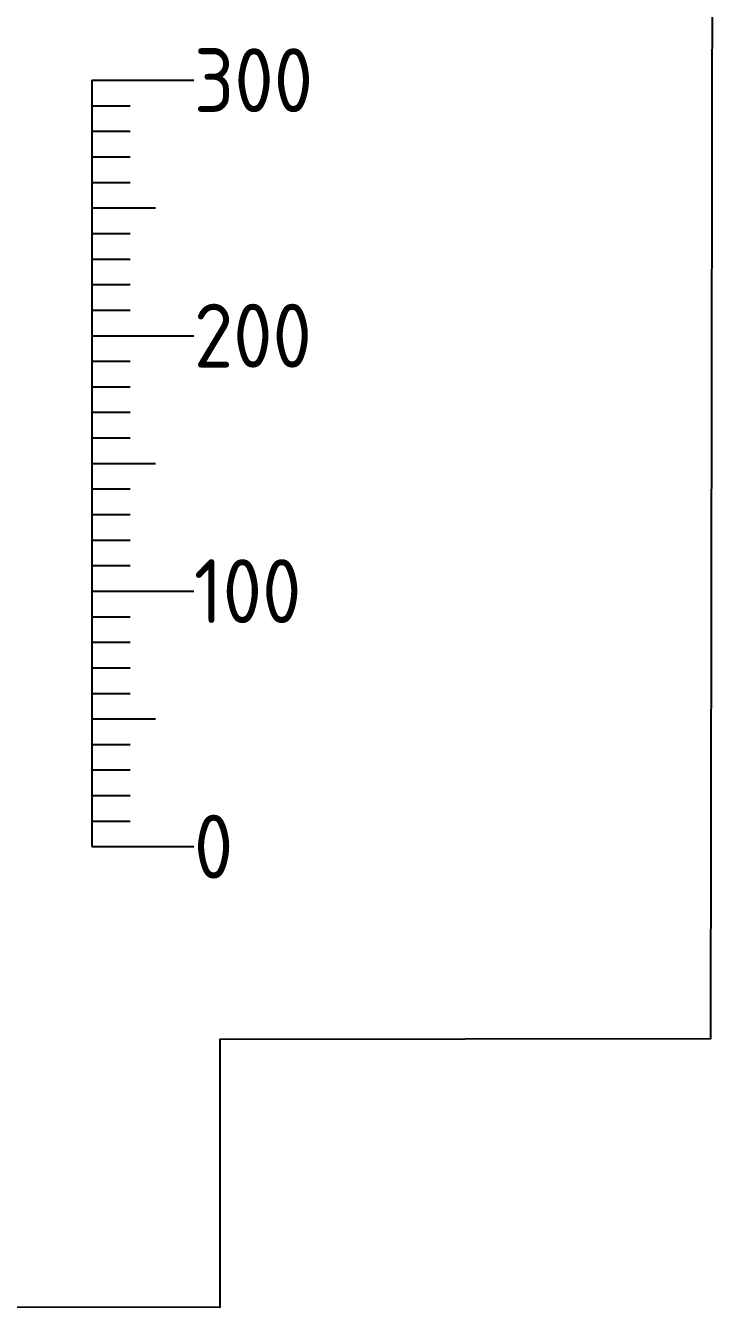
# Model space of a CAD drawing. Header units: millimetres. Extents: x 46697 to 52144, y 25488 to 34806.
# Drawn here: x 47100 to 47368, y 27993 to 28495 of the extents above; entities that cross this region are included whole.
import ezdxf
from ezdxf.enums import TextEntityAlignment as Align

# ---------------------------------------------------------------- set-up
doc = ezdxf.new("R2010")
doc.units = ezdxf.units.MM
doc.layers.add('! NO PLOT !', color=7, linetype='Continuous', true_color=0xff75dd, plot=False)
doc.styles.add('PI0', font='isocpeur.ttf', dxfattribs={"width": 0.9})

msp = doc.modelspace()

# ---------------------------------------------------------------- linework, layer by layer
at = {"layer": '! NO PLOT !', "ltscale": 0.25}
msp.add_lwpolyline([(46738.07, 28614.84), (47368.38, 28614.84), (47367.69, 28097.93), (47175.55, 28097.78), (47175.56, 27992.87), (46738.07, 27992.93), (46738.07, 28614.84)], dxfattribs=at)
at = {"color": 7}
for p, q in [((47125.41, 28473.22), (47125.41, 28173.22)), ((47125.41, 28473.22), (47165.41, 28473.22)), ((47125.41, 28463.22), (47140.41, 28463.22)), ((47125.41, 28453.22), (47140.41, 28453.22)), ((47125.41, 28443.22), (47140.41, 28443.22)), ((47125.41, 28433.22), (47140.41, 28433.22)), ((47125.41, 28423.22), (47150.41, 28423.22)), ((47125.41, 28413.22), (47140.41, 28413.22)), ((47125.41, 28403.22), (47140.41, 28403.22)), ((47125.41, 28393.22), (47140.41, 28393.22)), ((47125.41, 28383.22), (47140.41, 28383.22)), ((47125.41, 28373.22), (47165.41, 28373.22)), ((47125.41, 28373.22), (47165.41, 28373.22)), ((47125.41, 28373.22), (47165.41, 28373.22)), ((47125.41, 28373.22), (47165.41, 28373.22)), ((47125.41, 28373.22), (47165.41, 28373.22)), ((47125.41, 28373.22), (47165.41, 28373.22)), ((47125.41, 28373.22), (47165.41, 28373.22)), ((47125.41, 28373.22), (47165.41, 28373.22)), ((47125.41, 28363.22), (47140.41, 28363.22)), ((47125.41, 28353.22), (47140.41, 28353.22)), ((47125.41, 28343.22), (47140.41, 28343.22)), ((47125.41, 28333.22), (47140.41, 28333.22)), ((47125.41, 28323.22), (47150.41, 28323.22)), ((47125.41, 28313.22), (47140.41, 28313.22)), ((47125.41, 28303.22), (47140.41, 28303.22)), ((47125.41, 28293.22), (47140.41, 28293.22)), ((47125.41, 28283.22), (47140.41, 28283.22)), ((47125.41, 28273.22), (47165.41, 28273.22)), ((47125.41, 28263.22), (47140.41, 28263.22)), ((47125.41, 28253.22), (47140.41, 28253.22)), ((47125.41, 28243.22), (47140.41, 28243.22)), ((47125.41, 28233.22), (47140.41, 28233.22)), ((47125.41, 28223.22), (47150.41, 28223.22)), ((47125.41, 28213.22), (47140.41, 28213.22)), ((47125.41, 28203.22), (47140.41, 28203.22)), ((47125.41, 28193.22), (47140.41, 28193.22)), ((47125.41, 28183.22), (47140.41, 28183.22)), ((47125.41, 28173.22), (47165.41, 28173.22)), ((47125.41, 28173.22), (47165.41, 28173.22))]:
    msp.add_line(p, q, dxfattribs=at)

# ---------------------------------------------------------------- texts
at = {"color": 7, "style": 'PI0', "width": 0.9}
for s, p in [('300', (47165.41, 28473.22)), ('200', (47165.41, 28373.22)), ('100', (47165.41, 28273.22)), ('0', (47165.41, 28173.22))]:
    msp.add_text(s, height=25, dxfattribs=at).set_placement(p, align=Align.MIDDLE_LEFT)

doc.saveas('drawing.dxf')
